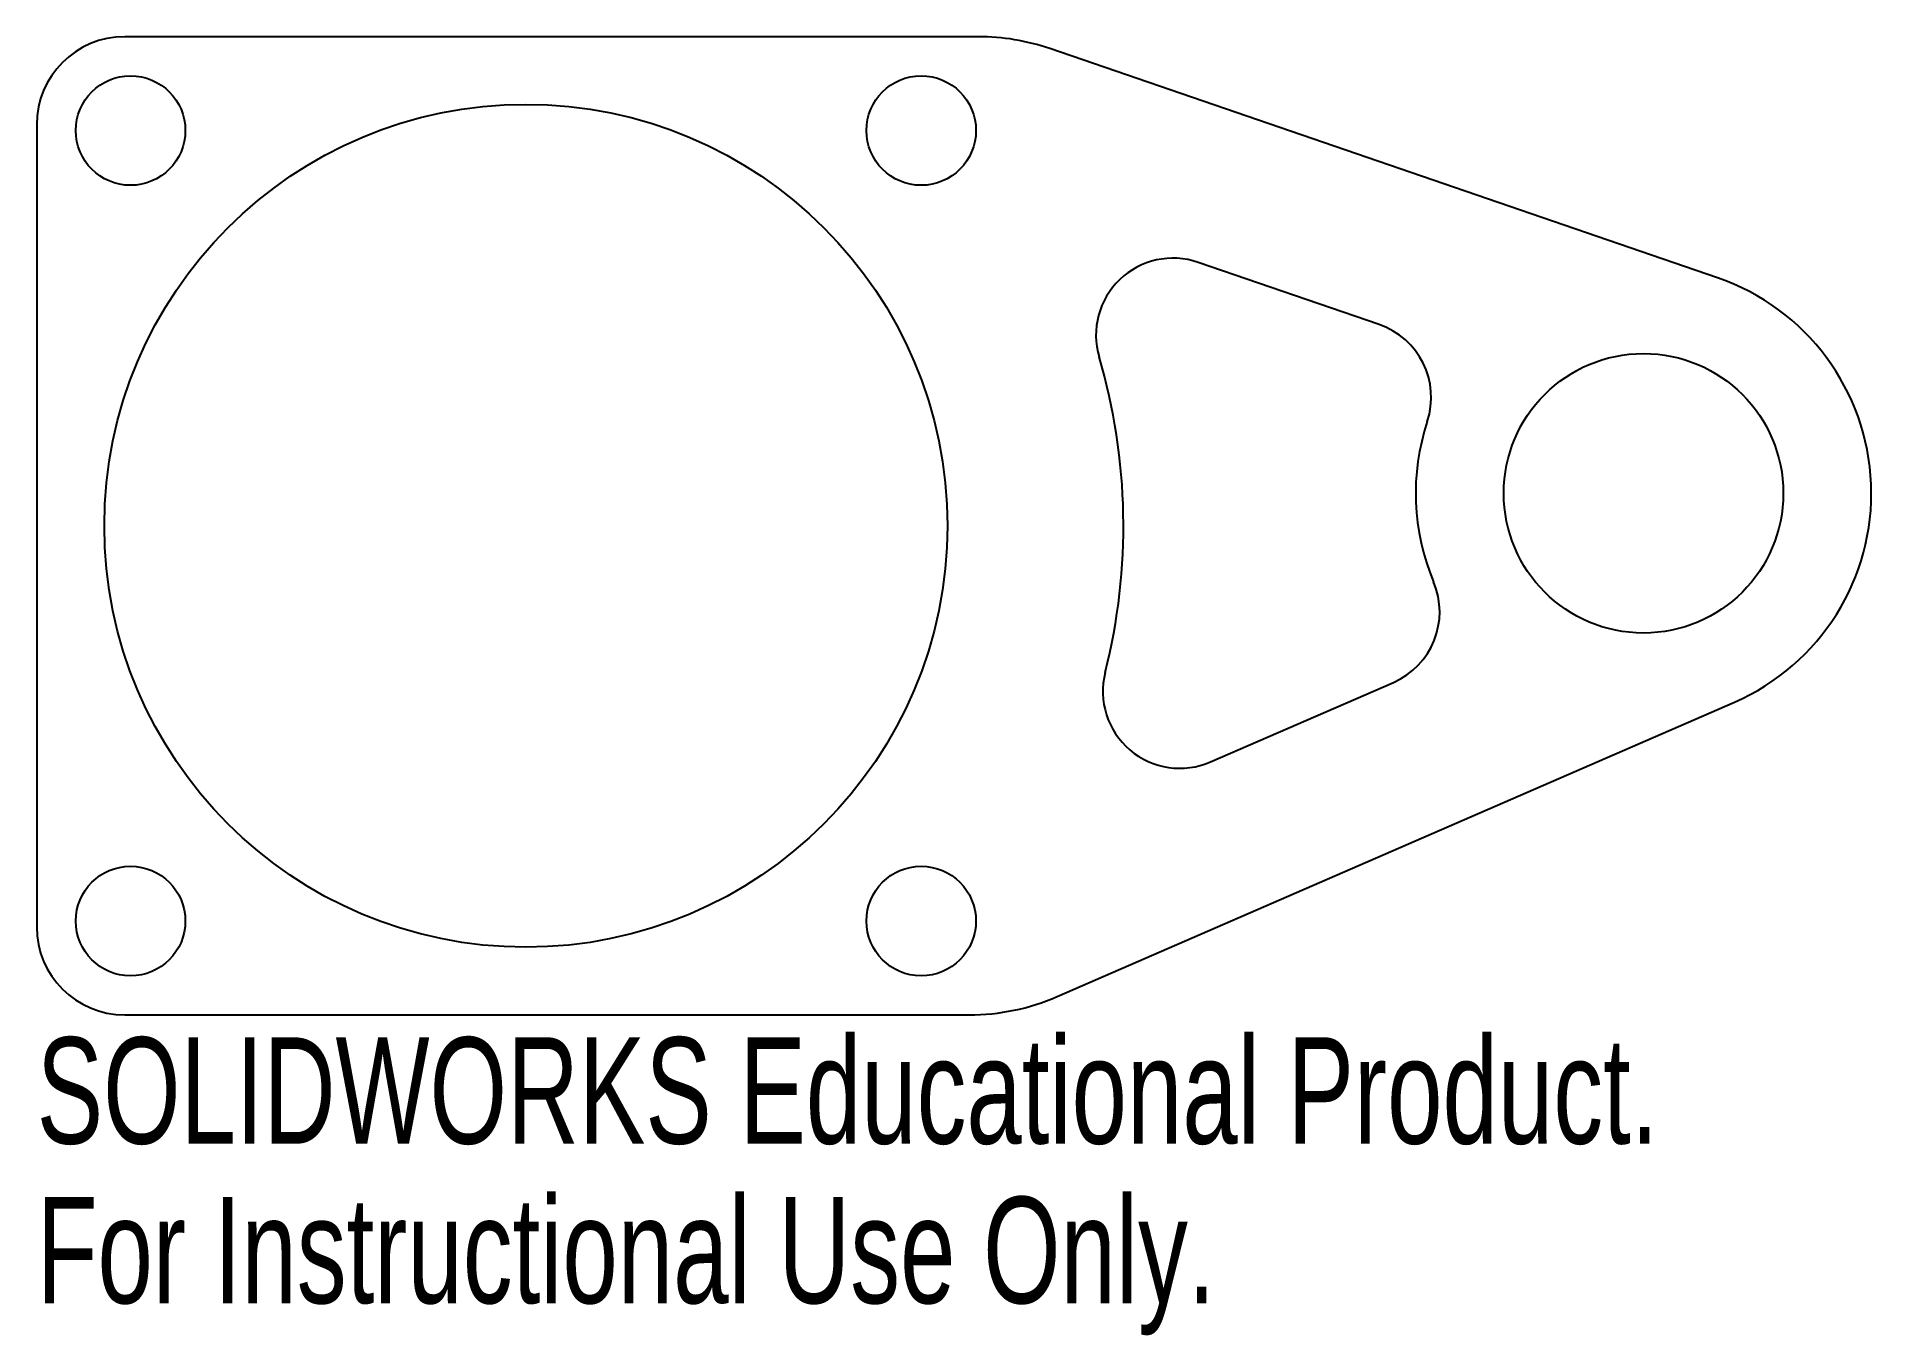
# Model space of a CAD drawing. Header units: millimetres. Extents: x -22.2 to 61.1, y -36.8 to 22.2.
import ezdxf

# ---------------------------------------------------------------- set-up
doc = ezdxf.new("R2010")
doc.units = ezdxf.units.MM
doc.styles.add('SLDTEXTSTYLE0', font='TXT', dxfattribs={"width": 0.7})

msp = doc.modelspace()

# ---------------------------------------------------------------- linework, layer by layer
at = {"color": 7, "linetype": 'Continuous', "lineweight": 25}
for p, q in [((20.556, 22.225), (-18.225, 22.225)), ((54.14, 11.266), (23.804, 21.683)), ((-22.225, 18.225), (-22.225, -18.225)), ((38.768, 9.143), (30.538, 11.969)), ((31.109, -10.729), (39.414, -7.117)), ((24.133, -21.396), (54.906, -8.014)), ((-18.225, -22.225), (20.145, -22.225))]:
    msp.add_line(p, q, dxfattribs=at)
for centre, radius in [((-17.961, 17.961), 2.489), ((17.961, 17.961), 2.489), ((0, 0), 19.15), ((50.779, 1.477), 6.35), ((-17.961, -17.961), 2.489), ((17.961, -17.961), 2.489)]:
    msp.add_circle(centre, radius, dxfattribs=at)
for centre, radius, start, end in [((-18.225, 18.225), 4, 90, 180), ((20.556, 12.225), 10, 71.04907, 90), ((29.401, 8.659), 3.5, 71.04907, 196.41038), ((50.779, 1.477), 10.35, 293.5014, 71.04907), ((37.631, 5.833), 3.5, 341.66962, 71.04907), ((0, 0), 27.15, 345.79942, 16.41038), ((50.779, 1.477), 10.35, 161.66962, 202.88085), ((38.018, -3.908), 3.5, 293.5014, 22.88085), ((29.713, -7.519), 3.5, 165.79942, 293.5014), ((-18.225, -18.225), 4, 180, 270), ((20.145, -12.225), 10, 270, 293.5014)]:
    msp.add_arc(centre, radius, start, end, dxfattribs=at)

# ---------------------------------------------------------------- texts
at = {"color": 7, "linetype": 'Continuous', "char_height": 4.83362, "attachment_point": 1, "style": 'SLDTEXTSTYLE0'}
for s, insert in [('SOLIDWORKS Educational Product.', (-22.225, -23.245)), ('For Instructional Use Only.', (-22.225, -30.495))]:
    msp.add_mtext(s, dxfattribs=dict(at, insert=insert))

doc.saveas('drawing.dxf')
